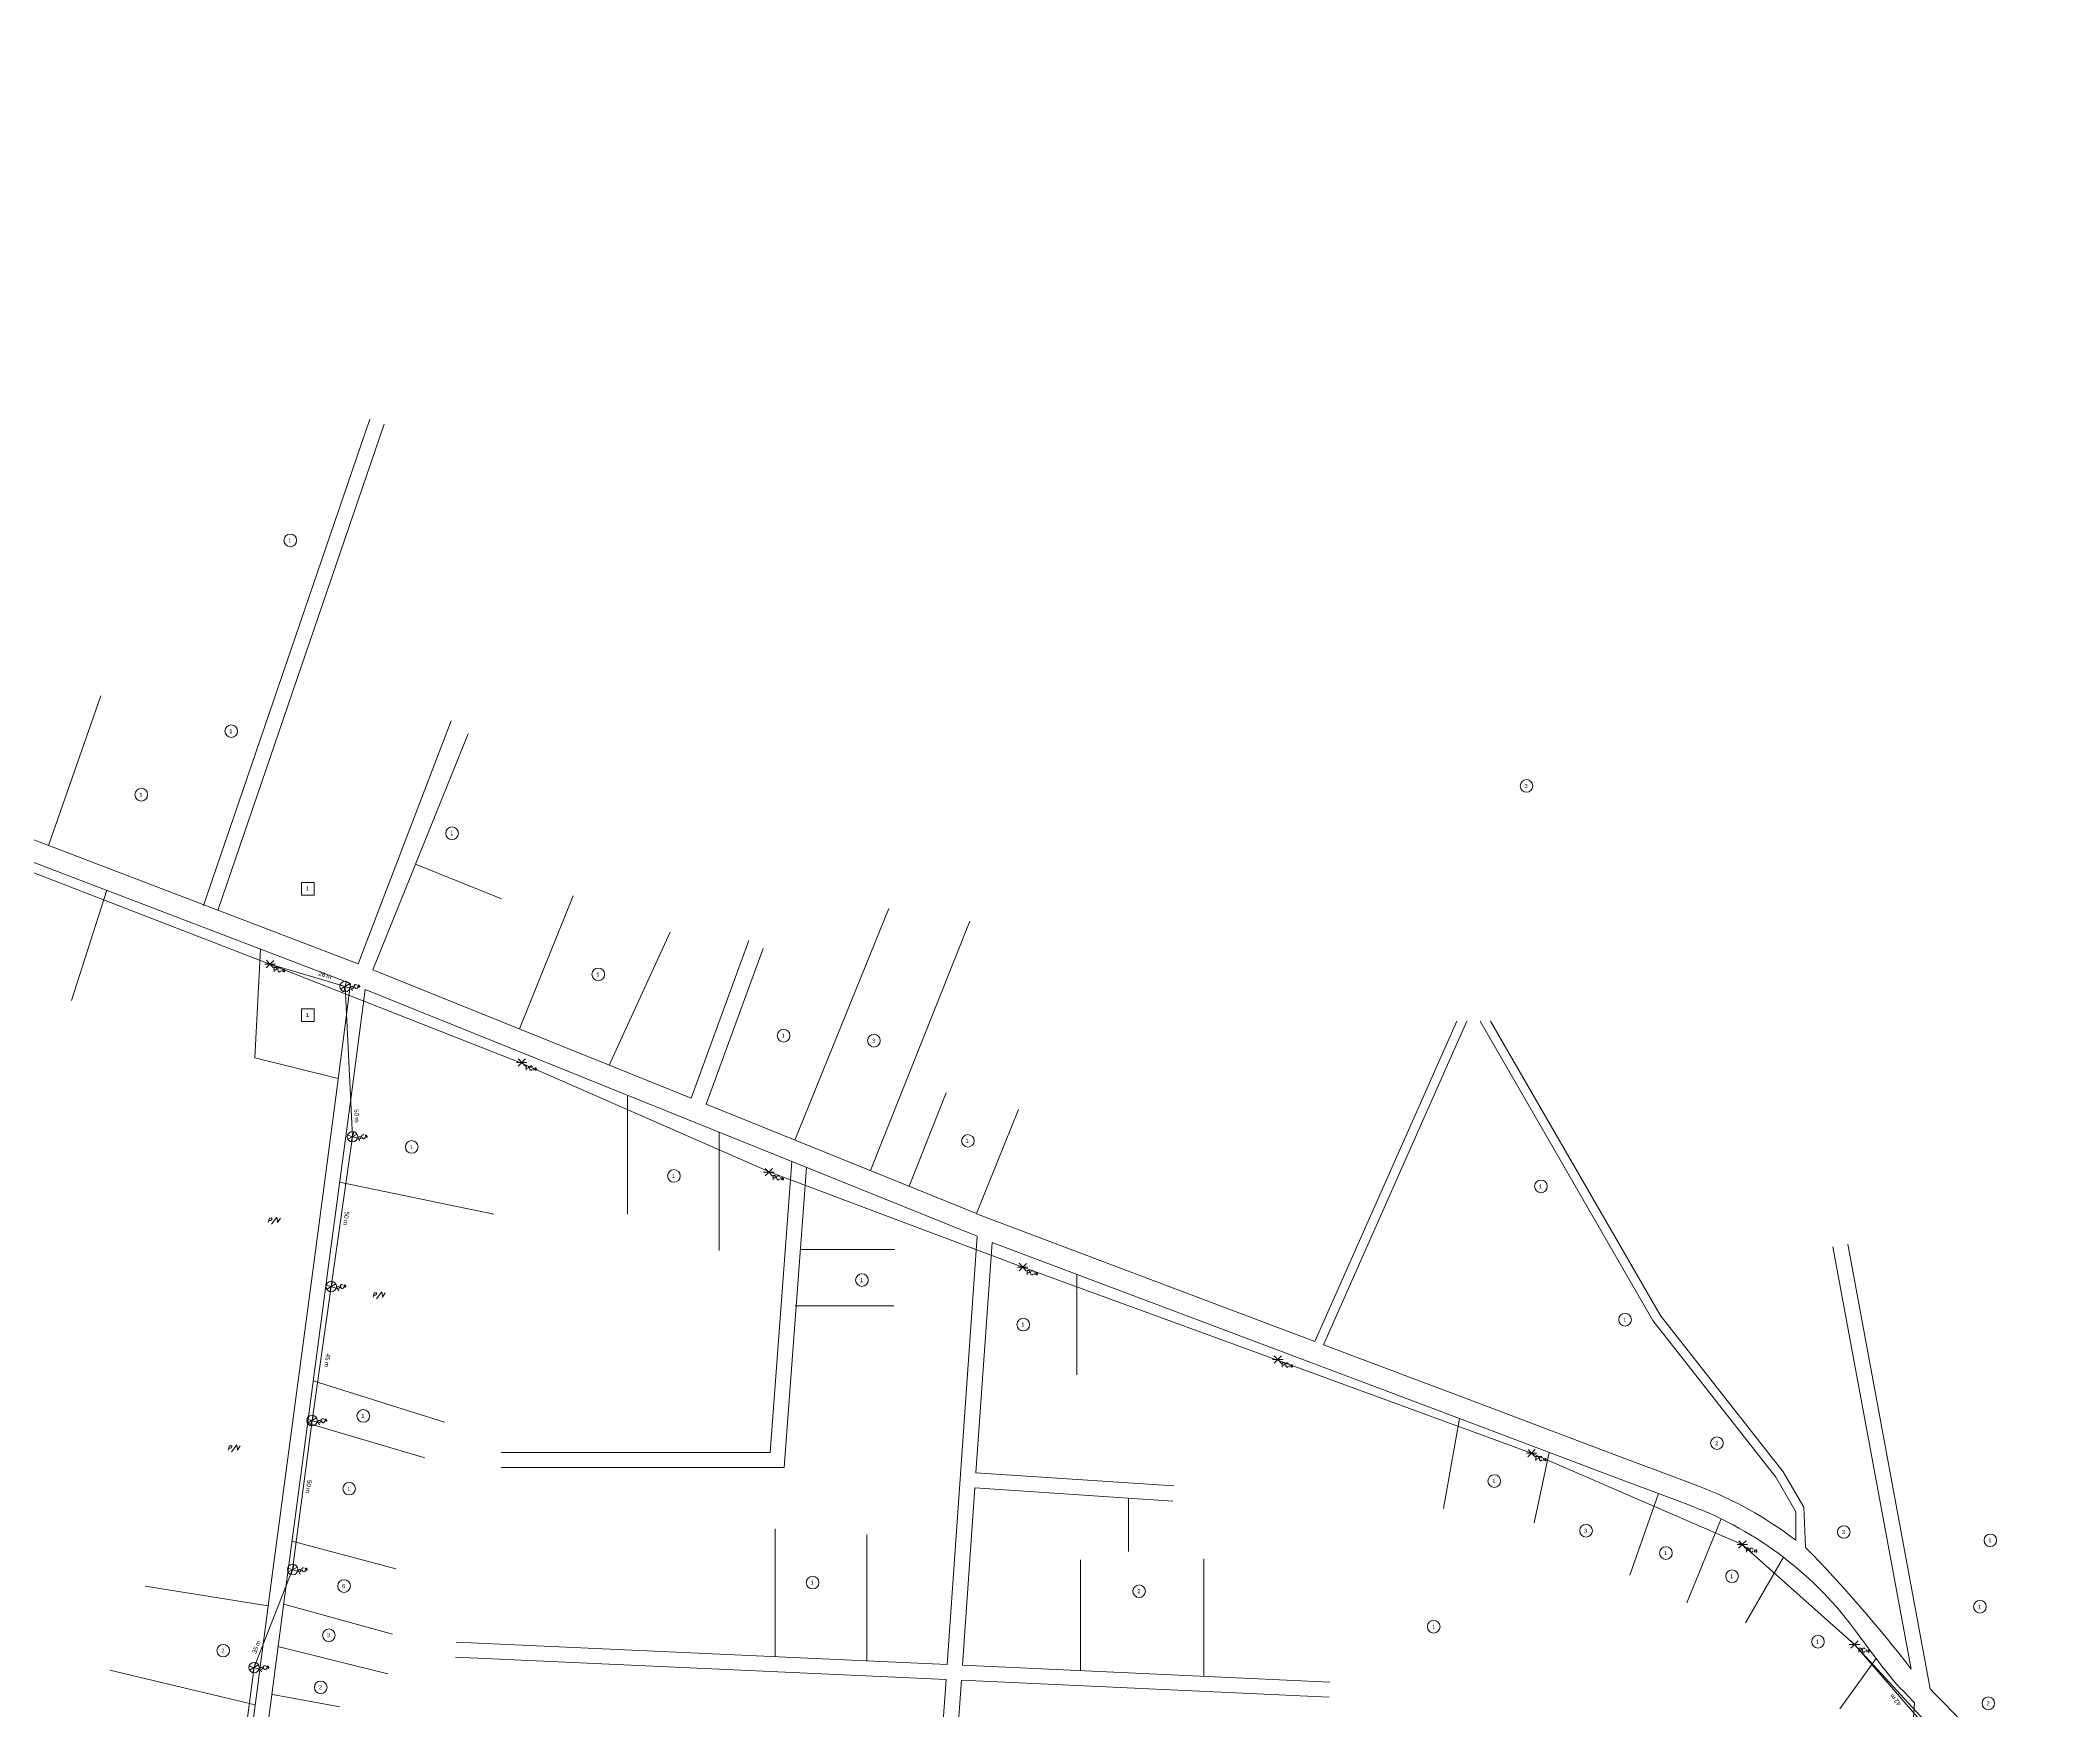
# Model space of a CAD drawing. Header units: metres. Extents: x 274894 to 280157, y 1481353 to 1490589.
# Drawn here: x 277075 to 277746, y 1489917 to 1490473 of the extents above; entities that cross this region are included whole.
import ezdxf
from ezdxf.enums import TextEntityAlignment as Align

# ---------------------------------------------------------------- set-up
doc = ezdxf.new("R2010")
doc.units = ezdxf.units.M
for name, color, linetype, lineweight in [('_ADDRESSDIBUJO', 7, 'Continuous', 0), ('_HOUSECOUNT', 7, 'Continuous', 0), ('_LOTLINE', 4, 'Continuous', 0), ('_POLEPED', 7, 'Continuous', 0), ('_STRAND', 3, 'Continuous', 0)]:
    doc.layers.add(name, color=color, linetype=linetype, lineweight=lineweight)
doc.styles.add('Address', font='ITALICS.shx', dxfattribs={"height": 1.5})
doc.styles.add('ROMANS', font='romans.shx', dxfattribs={"height": 0.2})
doc.styles.get("Standard").update_dxf_attribs({"font": 'arial.ttf'})
doc.styles.add('Style-ENGINEERING', font='ENGINEERING.shx')

# ---------------------------------------------------------------- blocks, each defined once
blk = doc.blocks.new('PC15_E')
at = {"layer": '_POLEPED', "color": 1}
for p, q in [((-1.74, 0), (0, 0)), ((-1.19, 1.27), (0, 0)), ((0, 0), (1.24, 1.22)), ((0, 0), (1.74, 0)), ((-1.24, -1.22), (0, 0)), ((0, 0), (1.19, -1.27))]:
    blk.add_line(p, q, dxfattribs=at)
at = {"layer": '_POLEPED', "linetype": 'Continuous', "style": 'ROMANS'}
for s, height, p in [('PC', 1.391, (1.18, -2.51)), ('15', 0.732, (3.72, -2.51))]:
    blk.add_text(s, height=height, rotation=359.64776, dxfattribs=at).set_placement(p)
blk = doc.blocks.new('PC8_N')
at = {"layer": '_POLEPED', "color": 1}
for p, q in [((-1.24, -1.22), (1.24, 1.22)), ((-1.19, 1.27), (1.19, -1.27)), ((-1.74, 0), (1.74, 0))]:
    blk.add_line(p, q, dxfattribs=at)
blk.add_circle((0, 0), 1.74, dxfattribs=at)
at = {"layer": '_POLEPED', "linetype": 'Continuous', "style": 'ROMANS'}
for s, height, p in [('PC', 1.391, (1.18, -2.51)), ('8', 0.732, (3.72, -2.51))]:
    blk.add_text(s, height=height, rotation=359.64776, dxfattribs=at).set_placement(p)
blk = doc.blocks.new('PV')
at = {"layer": '_ADDRESSDIBUJO', "color": 7, "linetype": 'Continuous', "lineweight": 0, "style": 'Address'}
blk.add_text('P/V', height=1.5, dxfattribs=at).set_placement((2.09, 0.23), align=Align.CENTER)
blk = doc.blocks.new('HCRES_6')
at = {"layer": '_HOUSECOUNT', "color": 1, "linetype": 'Continuous', "lineweight": 0}
blk.add_circle((0.14, 0), 2.1, dxfattribs=at)
at = {"layer": '_HOUSECOUNT', "color": 7, "linetype": 'Continuous', "lineweight": 0, "style": 'Style-ENGINEERING'}
blk.add_text('6', height=1.35, dxfattribs=at).set_placement((0, 0), align=Align.MIDDLE_CENTER)
blk = doc.blocks.new('HCRES_3')
at = {"layer": '_HOUSECOUNT', "color": 1, "linetype": 'Continuous', "lineweight": 0}
blk.add_circle((0.14, 0), 2.1, dxfattribs=at)
at = {"layer": '_HOUSECOUNT', "color": 7, "linetype": 'Continuous', "lineweight": 0, "style": 'Style-ENGINEERING'}
blk.add_text('3', height=1.35, dxfattribs=at).set_placement((0, 0), align=Align.MIDDLE_CENTER)
blk = doc.blocks.new('HCRES_2')
at = {"layer": '_HOUSECOUNT', "color": 1, "linetype": 'Continuous', "lineweight": 0}
blk.add_circle((0.14, 0), 2.1, dxfattribs=at)
at = {"layer": '_HOUSECOUNT', "color": 7, "linetype": 'Continuous', "lineweight": 0, "style": 'Style-ENGINEERING'}
blk.add_text('2', height=1.35, dxfattribs=at).set_placement((0.06, 0), align=Align.MIDDLE_CENTER)
blk = doc.blocks.new('HCRES_1')
at = {"layer": '_HOUSECOUNT', "color": 1, "linetype": 'Continuous', "lineweight": 0}
blk.add_circle((0.14, 0), 2.1, dxfattribs=at)
at = {"layer": '_HOUSECOUNT', "color": 7, "linetype": 'Continuous', "lineweight": 0, "style": 'Style-ENGINEERING'}
blk.add_text('1', height=1.35, dxfattribs=at).set_placement((0, 0), align=Align.MIDDLE_CENTER)
blk = doc.blocks.new('HCMDU_1')
at = {"layer": '_HOUSECOUNT', "color": 3, "linetype": 'Continuous', "lineweight": 0, "flags": 128}
blk.add_lwpolyline([(-1.91, 1.97), (2.29, 1.97), (2.29, -2.23), (-1.91, -2.23), (-1.91, 1.97)], close=True, dxfattribs=at)
at = {"layer": '_HOUSECOUNT', "color": 7, "linetype": 'Continuous', "lineweight": 0, "style": 'Style-ENGINEERING'}
blk.add_text('1', height=1.35, dxfattribs=at).set_placement((0, 0), align=Align.MIDDLE_CENTER)
blk = doc.blocks.new('LONGITUD_RED')
at = {"layer": '_STRAND'}
blk.add_text('m', height=1.5, dxfattribs=at).set_placement((1.57, 0))
at = {"layer": '_STRAND', "flags": 4}
blk.add_attdef('?', text='', height=1.5, dxfattribs=at).set_placement((1.17, 0), align=Align.RIGHT)

msp = doc.modelspace()

# ---------------------------------------------------------------- linework, layer by layer
at = {"layer": '_LOTLINE'}
for p, q in [((277180.28, 1490165.47), (276377.27, 1490472.6)), ((277128.84, 1490184.86), (277184.21, 1490346.62)), ((277133.57, 1490183.24), (277188.94, 1490345)), ((277177.78, 1490158.93), (276879.85, 1490272.88)), ((277077.3, 1490204.86), (277094.7, 1490254.62)), ((277180.28, 1490165.47), (277211.21, 1490246.32)), ((277185.18, 1490163.49), (277216.84, 1490241.97)), ((277199.38, 1490198.7), (277227.91, 1490187.1)), ((277096.67, 1490189.95), (277084.96, 1490153.34)), ((277233.89, 1490143.84), (277251.72, 1490188.09)), ((277325.53, 1490106.86), (277356.76, 1490183.86)), ((277263.78, 1490131.78), (277284.02, 1490176.02)), ((277350.59, 1490096.75), (277383.63, 1490179.64)), ((277145.95, 1490134.22), (277147.85, 1490170.43)), ((277290.97, 1490120.81), (277310.17, 1490173.22)), ((277296, 1490118.78), (277314.92, 1490170.65)), ((277290.97, 1490120.81), (277185.18, 1490163.49)), ((277383.32, 1490076), (277182.56, 1490157)), ((277498.42, 1490039.88), (277545.64, 1490146.41)), ((277501.23, 1490038.82), (277548.92, 1490146.41)), ((277553.33, 1490146.41), (277610.81, 1490046.85)), ((277556.79, 1490146.41), (277613.41, 1490048.35)), ((277145.95, 1490134.22), (277173.64, 1490127.33)), ((277269.89, 1490121.51), (277269.89, 1490082.2)), ((277363.53, 1490091.53), (277375.78, 1490122.6)), ((277385.94, 1490082.49), (277296, 1490118.78)), ((277385.94, 1490082.49), (277399.91, 1490117.11)), ((277300.35, 1490109.48), (277300.35, 1490070.17)), ((277317.27, 1490003.04), (277324.45, 1490099.75)), ((277321.91, 1489998.04), (277329.32, 1490097.78)), ((277174.13, 1490092.93), (277225.38, 1490082.2)), ((277385.87, 1490082.31), (277498.42, 1490039.88)), ((277376.13, 1489932.45), (277386.09, 1490074.88)), ((277383.32, 1490076), (277386.09, 1490074.88)), ((277327.25, 1490070.49), (277358.65, 1490070.49)), ((277385.7, 1489996.19), (277391.07, 1490072.87)), ((277391.07, 1490072.87), (277546.55, 1490014.26)), ((277696.74, 1489930.97), (277670.66, 1490071.39)), ((277703.04, 1489924.39), (277675.58, 1490072.3)), ((277419.26, 1490062.24), (277419.26, 1490028.77)), ((277325.62, 1490051.78), (277358.44, 1490051.78)), ((277610.81, 1490046.85), (277651.72, 1489994.76)), ((277613.17, 1490048.7), (277654.08, 1489996.61)), ((277501.23, 1490038.82), (277549.01, 1490020.81)), ((277165.36, 1490026.77), (277208.98, 1490013.11)), ((277549.01, 1490020.81), (277594.37, 1490003.71)), ((277546.55, 1490014.26), (277541.23, 1489984.34)), ((277546.55, 1490014.26), (277591.9, 1489997.16)), ((277163.43, 1490012.76), (277202.42, 1490001.21)), ((277227.85, 1490003.04), (277317.27, 1490003.04)), ((277576.32, 1490003.03), (277571.37, 1489979.59)), ((277576.32, 1490003.03), (277576.32, 1490003.03)), ((277576.32, 1490003.03), (277576.32, 1490003.03)), ((277594.37, 1490003.71), (277625.74, 1489991.88)), ((277227.85, 1489998.04), (277321.91, 1489998.04)), ((277385.7, 1489996.19), (277451.53, 1489991.85)), ((277591.9, 1489997.16), (277623.28, 1489985.33)), ((277651.72, 1489994.76), (277658.35, 1489983.28)), ((277654.08, 1489996.61), (277660.95, 1489984.78)), ((277381.22, 1489932.22), (277385.35, 1489991.2)), ((277385.35, 1489991.2), (277451.2, 1489986.86)), ((277436.48, 1489987.83), (277436.48, 1489970.11)), ((277612.62, 1489989.35), (277603.09, 1489962.15)), ((277633.56, 1489980.9), (277622.12, 1489952.95)), ((277658.35, 1489983.28), (277658.35, 1489973.8)), ((277660.95, 1489984.78), (277661.58, 1489971.46)), ((277158.29, 1489973.49), (277192.76, 1489964.31)), ((277318.94, 1489977.64), (277318.94, 1489935.06)), ((277349.45, 1489975.64), (277349.45, 1489933.67)), ((277420.45, 1489930.44), (277420.45, 1489967.29)), ((277461.5, 1489928.57), (277461.5, 1489967.6)), ((277654.2, 1489968.16), (277641.63, 1489946.39)), ((277150.39, 1489951.96), (277109.42, 1489958.53)), ((277155.51, 1489952.56), (277191.72, 1489942.52)), ((277212.89, 1489939.88), (277376.13, 1489932.45)), ((277153.59, 1489938.52), (277190.17, 1489929.38)), ((277212.66, 1489934.89), (277375.78, 1489927.47)), ((277685.05, 1489934.46), (277673.02, 1489917.79)), ((277146.03, 1489919.07), (277097.68, 1489930.6)), ((277371.92, 1489872.29), (277375.78, 1489927.47)), ((277377.01, 1489872.04), (277380.87, 1489927.23)), ((277380.87, 1489927.23), (277503.18, 1489921.67)), ((277381.22, 1489932.22), (277503.41, 1489926.66)), ((277151.8, 1489922.55), (277174.23, 1489918.41)), ((277676.97, 1489606.36), (277697.84, 1489919.7))]:
    msp.add_line(p, q, dxfattribs=at)
for points in [[(277177.78, 1490158.93), (277173.39, 1490125.34), (277165.5, 1490065.85)], [(277182.56, 1490157), (277178.35, 1490124.68), (277170.46, 1490065.19)], [(277165.5, 1490065.85), (277155.27, 1489988.73)], [(277170.46, 1490065.19), (277160.23, 1489988.08)], [(277155.27, 1489988.73), (277151.63, 1489961.33)], [(277160.23, 1489988.08), (277156.59, 1489960.68)], [(277151.63, 1489961.33), (277146.34, 1489921.44), (277139.19, 1489867.5), (277130.18, 1489799.56), (277121.8, 1489736.4), (277115.42, 1489688.3), (277102.07, 1489607.27), (277089.08, 1489513.99), (277085.06, 1489485.13), (277082.49, 1489471.79), (277082.49, 1489417.52), (277082.49, 1489297.66), (277085.08, 1489194.76), (277085.94, 1489160.49)], [(277156.59, 1489960.68), (277151.3, 1489920.78), (277144.14, 1489866.84), (277135.13, 1489798.9), (277126.75, 1489735.74), (277120.36, 1489687.56), (277107.01, 1489606.52), (277094.03, 1489513.3), (277090, 1489484.31), (277087.49, 1489471.31), (277087.49, 1489417.52), (277087.49, 1489297.72), (277088.36, 1489263.29)]]:
    msp.add_lwpolyline(points, dxfattribs=at)
for centre, radius, start, end in [((277580.51, 1489871.88), 128.24, 52.62769, 69.34429), ((277580.51, 1489871.88), 121.24, 35.79108, 69.34429), ((277322.05, 1489641.2), 473.65, 37.71667, 44.20648), ((277960.66, 1490145.97), 347.42, 215.79108, 219.21375), ((281376.18, 1493452.87), 5100.34, 223.74365, 223.84671), ((281376.18, 1493452.87), 5093.34, 223.84928, 224.54325)]:
    msp.add_arc(centre, radius, start, end, dxfattribs=at)
at = {"layer": '_STRAND'}
for p, q in [((277150.96, 1490165.4), (277067.05, 1490197.84)), ((277234.61, 1490132.52), (277150.96, 1490165.4)), ((277150.96, 1490165.4), (277175.94, 1490157.95)), ((277175.94, 1490157.95), (277178.39, 1490108.01)), ((277317.28, 1490096.2), (277234.61, 1490132.52)), ((277178.39, 1490108.01), (277171.32, 1490058.18)), ((277401.27, 1490064.63), (277317.28, 1490096.2)), ((277485.94, 1490033.74), (277401.27, 1490064.63)), ((277171.32, 1490058.18), (277164.94, 1490013.61)), ((277570.47, 1490002.77), (277485.94, 1490033.74)), ((277164.94, 1490013.61), (277158.5, 1489964.04)), ((277640.53, 1489972.36), (277570.47, 1490002.77)), ((277677.86, 1489939.09), (277640.53, 1489972.36)), ((277158.5, 1489964.04), (277145.7, 1489931.6)), ((277732.77, 1489879.62), (277677.86, 1489939.09)), ((277677.86, 1489939.09), (277704.43, 1489908.45)), ((277145.7, 1489931.6), (277140.33, 1489891.45))]:
    msp.add_line(p, q, dxfattribs=at)

# ---------------------------------------------------------------- block references
at = {"layer": '_ADDRESSDIBUJO'}
for p in [(277150.02, 1490079.23), (277184.86, 1490054.4), (277136.67, 1490003.51)]:
    msp.add_blockref('PV', p, dxfattribs=at)
at = {"layer": '_HOUSECOUNT'}
for name, p in [('HCRES_1', (277157.55, 1490306.32)), ('HCRES_1', (277137.94, 1490242.88)), ('HCRES_1', (277108.02, 1490221.74)), ('HCRES_3', (277568.64, 1490224.66)), ('HCRES_1', (277211.38, 1490208.94)), ('HCMDU_1', (277163.37, 1490190.61)), ('HCRES_1', (277259.98, 1490161.98)), ('HCMDU_1', (277163.37, 1490148.53)), ('HCRES_1', (277321.61, 1490141.6)), ('HCRES_3', (277351.64, 1490139.94)), ('HCRES_1', (277382.88, 1490106.64)), ('HCRES_1', (277197.97, 1490104.6)), ('HCRES_1', (277285.12, 1490094.98)), ('HCRES_1', (277573.43, 1490091.48)), ('HCRES_1', (277347.67, 1490060.31)), ('HCRES_1', (277401.31, 1490045.51)), ('HCRES_1', (277601.42, 1490047.15)), ('HCRES_1', (277181.85, 1490015.16)), ('HCRES_2', (277631.95, 1490006.09)), ('HCRES_1', (277557.93, 1489993.47)), ('HCRES_1', (277177.15, 1489990.96)), ('HCRES_3', (277588.46, 1489976.98)), ('HCRES_3', (277674.15, 1489976.55)), ('HCRES_1', (277722.87, 1489973.77)), ('HCRES_1', (277615.01, 1489969.53)), ('HCRES_6', (277175.45, 1489958.56)), ('HCRES_1', (277331.25, 1489959.71)), ('HCRES_1', (277636.99, 1489961.85)), ('HCRES_2', (277439.83, 1489956.87)), ('HCRES_1', (277719.42, 1489951.71)), ('HCRES_1', (277537.8, 1489945.04)), ('HCRES_3', (277170.39, 1489942.21)), ('HCRES_1', (277665.57, 1489940.07)), ('HCRES_2', (277135.26, 1489937.09)), ('HCRES_2', (277167.68, 1489924.9)), ('HCRES_2', (277722.21, 1489919.59))]:
    msp.add_blockref(name, p, dxfattribs=at)
at = {"layer": '_POLEPED'}
for p in [(277150.96, 1490165.4), (277234.68, 1490132.69), (277316.82, 1490096.2), (277401.27, 1490064.63), (277486.11, 1490033.91), (277570.47, 1490002.77), (277640.53, 1489972.36), (277677.86, 1489939.09)]:
    msp.add_blockref('PC15_E', p, dxfattribs=at)
at = {"layer": '_POLEPED', "rotation": 29.99999999999882}
for p in [(277175.94, 1490157.95), (277178.39, 1490108.01), (277171.32, 1490058.18), (277164.94, 1490013.61), (277158.5, 1489964.04), (277145.67, 1489931.47)]:
    msp.add_blockref('PC8_N', p, dxfattribs=at)
at = {"layer": '_STRAND'}
ref = msp.add_blockref('LONGITUD_RED', (277168.05, 1490161.34), dxfattribs=dict(at, rotation=343.3932361962416))
ref.add_attrib('?', '26', dxfattribs={"height": 1.5, "rotation": 343.39324}).set_placement((277169.16, 1490161.01), align=Align.RIGHT)
ref = msp.add_blockref('LONGITUD_RED', (277179, 1490115.98), dxfattribs=dict(at, rotation=272.8108926863826))
ref.add_attrib('?', '50', dxfattribs={"height": 1.5, "rotation": 272.81089}).set_placement((277179.06, 1490114.82), align=Align.RIGHT)
ref = msp.add_blockref('LONGITUD_RED', (277175.71, 1490082.02), dxfattribs=dict(at, rotation=261.9223787326366))
ref.add_attrib('?', '50', dxfattribs={"height": 1.5, "rotation": 261.92238}).set_placement((277175.55, 1490080.87), align=Align.RIGHT)
ref = msp.add_blockref('LONGITUD_RED', (277169.45, 1490034.82), dxfattribs=dict(at, rotation=261.9223787326366))
ref.add_attrib('?', '45', dxfattribs={"height": 1.5, "rotation": 261.92238}).set_placement((277169.29, 1490033.67), align=Align.RIGHT)
ref = msp.add_blockref('LONGITUD_RED', (277163.24, 1489992.83), dxfattribs=dict(at, rotation=261.9223787326366))
ref.add_attrib('?', '50', dxfattribs={"height": 1.5, "rotation": 261.92238}).set_placement((277163.07, 1489991.67), align=Align.RIGHT)
ref = msp.add_blockref('LONGITUD_RED', (277146.76, 1489937), dxfattribs=dict(at, rotation=68.4630947731514))
ref.add_attrib('?', '35', dxfattribs={"height": 1.5, "rotation": 68.46309}).set_placement((277147.19, 1489938.09), align=Align.RIGHT)
ref = msp.add_blockref('LONGITUD_RED', (277692.74, 1489920.4), dxfattribs=dict(at, rotation=130.9223334594375))
ref.add_attrib('?', '42', dxfattribs={"height": 1.5, "rotation": 130.92233}).set_placement((277691.98, 1489921.28), align=Align.RIGHT)

doc.saveas('drawing.dxf')
